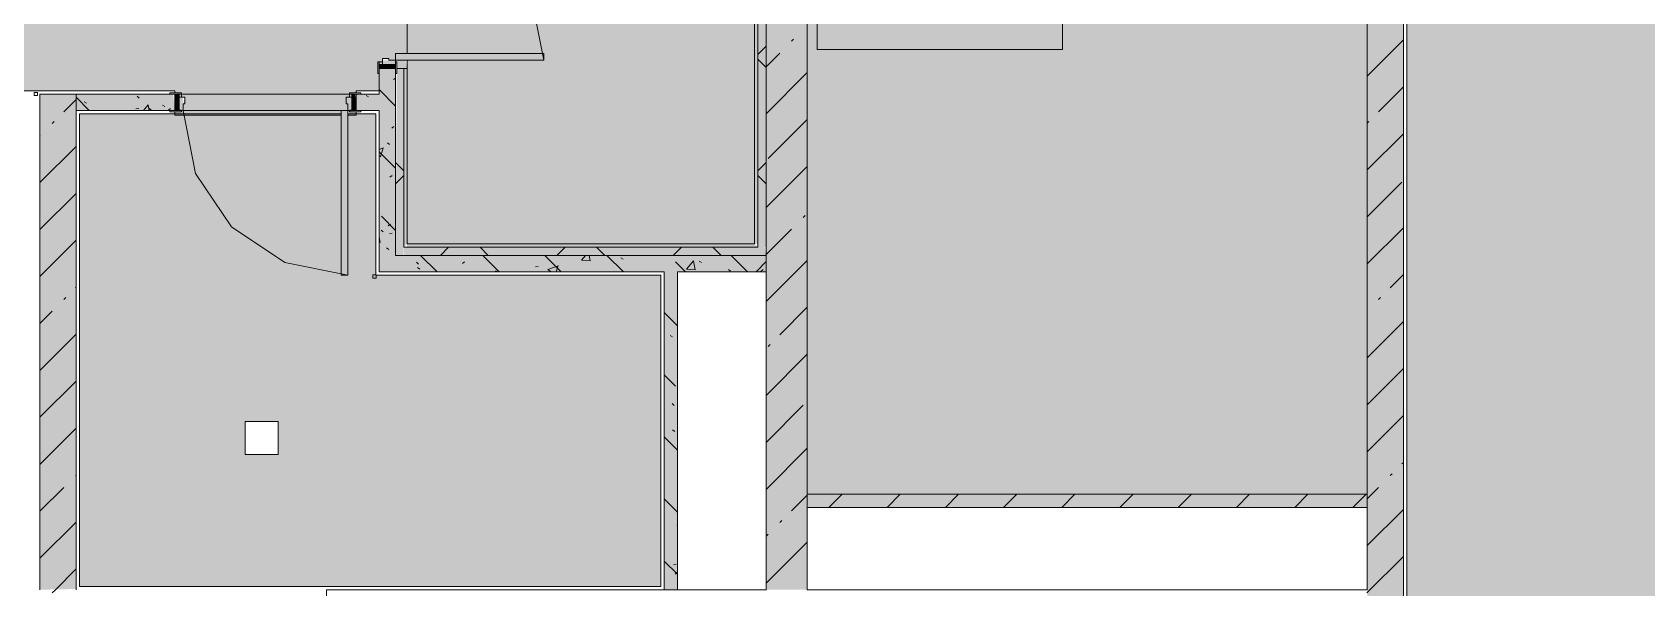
# Model space of a CAD drawing. Header units: millimetres. Extents: x -3817 to 677485, y -22715 to 103890.
# Drawn here: x -481.9 to -404.7, y -19467.8 to -19441.2 of the extents above; entities that cross this region are included whole.
import ezdxf

# ---------------------------------------------------------------- set-up
doc = ezdxf.new("R2010")
doc.units = ezdxf.units.MM
doc.layers.add('PDF _Геометрия', color=7, linetype='Continuous', true_color=0x1d1d1d)
doc.layers.add('PDF _Сплошная заливка', color=7, linetype='Continuous', true_color=0xffffff)

msp = doc.modelspace()

# ---------------------------------------------------------------- hatches: boundary and pattern name
at = {"layer": 'PDF _Сплошная заливка', "transparency": 33554559}
h = msp.add_hatch(color=256, dxfattribs=at)
h.paths.add_polyline_path([(-464.516, -19442.579), (-464.453, -19442.973), (-463.965, -19442.973), (-464.045, -19442.579), (-464.453, -19442.579)], flags=0)
h.paths.add_polyline_path([(-464.516, -19431.95), (-463.965, -19431.95), (-463.965, -19431.753), (-464.453, -19431.753), (-464.516, -19431.871)], flags=0)
h.paths.add_polyline_path([(-697.46, -19395.219), (-697.523, -19394.983), (-697.618, -19395.022), (-697.618, -19395.219), (-697.523, -19395.219)], flags=0)
h.paths.add_polyline_path([(-623.959, -19409.392), (-624.022, -19408.998), (-624.117, -19408.998), (-624.117, -19409.392), (-624.022, -19409.392)], flags=0)
h.paths.add_polyline_path([(-623.959, -19420.021), (-624.117, -19420.021), (-624.117, -19420.415), (-624.022, -19420.415), (-623.959, -19420.1)], flags=0)
h.paths.add_polyline_path([(-514.987, -19444.981), (-514.953, -19444.351), (-514.79, -19444.351), (-514.79, -19444.194), (-514.593, -19444.131), (-514.593, -19444.036), (-505.302, -19444.036), (-505.302, -19444.131), (-505.105, -19444.194), (-505.105, -19444.351), (-504.83, -19444.351), (-504.987, -19445.044), (-505.302, -19445.044), (-505.302, -19445.138), (-497.349, -19445.138), (-497.349, -19444.981), (-497.034, -19444.981), (-496.956, -19444.351), (-496.838, -19444.351), (-496.838, -19444.194), (-496.641, -19444.131), (-496.641, -19444.036), (-491.917, -19444.036), (-491.917, -19444.131), (-491.72, -19444.194), (-491.72, -19444.351), (-491.444, -19444.351), (-491.602, -19445.044), (-491.917, -19445.044), (-491.917, -19445.138), (-485.145, -19445.138), (-485.145, -19444.981), (-484.83, -19444.981), (-484.751, -19444.351), (-484.633, -19444.351), (-484.633, -19444.194), (-484.437, -19444.131), (-484.437, -19444.036), (-475.067, -19444.036), (-475.067, -19444.131), (-474.87, -19444.194), (-474.87, -19444.351), (-474.594, -19444.351), (-474.752, -19445.044), (-475.067, -19445.044), (-475.067, -19445.138), (-467.114, -19445.138), (-467.114, -19444.981), (-466.799, -19444.981), (-466.721, -19444.351), (-466.603, -19444.351), (-466.603, -19444.194), (-466.406, -19444.131), (-466.406, -19444.036), (-465.303, -19444.036), (-465.303, -19442.776), (-465.146, -19442.776), (-465.146, -19442.501), (-464.516, -19442.579), (-464.516, -19442.264), (-463.965, -19442.264), (-463.965, -19432.265), (-464.516, -19432.265), (-464.516, -19431.95), (-465.146, -19431.871), (-465.146, -19431.753), (-465.303, -19431.753), (-465.366, -19431.753), (-468.849, -19431.753), (-468.849, -19431.596), (-469.115, -19431.556), (-469.046, -19431.153), (-475.739, -19431.153), (-475.739, -19431.596), (-475.936, -19431.596), (-475.936, -19431.753), (-491.523, -19431.753), (-491.577, -19431.659), (-491.72, -19431.596), (-491.72, -19431.438), (-491.995, -19431.438), (-491.838, -19430.745), (-491.523, -19430.745), (-491.523, -19430.651), (-498.294, -19430.651), (-498.294, -19430.808), (-498.609, -19430.808), (-498.688, -19431.438), (-498.806, -19431.438), (-498.806, -19431.596), (-499.003, -19431.659), (-499.003, -19431.911), (-500.735, -19431.911), (-500.735, -19425.297), (-501.601, -19425.297), (-501.601, -19425.202), (-501.995, -19425.139), (-501.916, -19424.509), (-501.798, -19424.509), (-501.798, -19424.352), (-501.601, -19424.289), (-501.601, -19424.194), (-509.081, -19424.194), (-509.081, -19424.289), (-508.884, -19424.352), (-508.884, -19424.509), (-508.609, -19424.509), (-508.766, -19425.202), (-509.081, -19425.202), (-509.081, -19425.297), (-531.128, -19425.297), (-531.143, -19425.202), (-531.325, -19425.139), (-531.325, -19424.982), (-531.6, -19424.982), (-531.443, -19424.289), (-531.128, -19424.289), (-531.128, -19424.194), (-539.08, -19424.194), (-539.08, -19424.352), (-539.395, -19424.352), (-539.474, -19424.982), (-539.592, -19424.982), (-539.592, -19425.139), (-539.789, -19425.202), (-539.789, -19425.297), (-552.428, -19425.297), (-552.428, -19425.202), (-552.625, -19425.139), (-552.625, -19424.982), (-552.9, -19424.982), (-552.821, -19424.352), (-553.136, -19424.284), (-553.136, -19424.194), (-561.089, -19424.194), (-561.089, -19424.289), (-560.695, -19424.352), (-560.774, -19424.982), (-560.892, -19424.982), (-560.892, -19425.139), (-561.089, -19425.202), (-561.089, -19425.297), (-596.007, -19425.297), (-596.007, -19425.202), (-596.204, -19425.139), (-596.204, -19424.982), (-596.48, -19424.982), (-596.401, -19424.352), (-596.716, -19424.352), (-596.716, -19424.194), (-604.668, -19424.194), (-604.652, -19424.289), (-604.275, -19424.352), (-604.354, -19424.982), (-604.472, -19424.982), (-604.472, -19425.139), (-604.668, -19425.202), (-604.668, -19425.297), (-611.125, -19425.297), (-611.125, -19392.384), (-611.755, -19392.384), (-611.786, -19390.479), (-612.054, -19390.416), (-612.054, -19389.825), (-612.464, -19389.825), (-612.385, -19389.196), (-612.7, -19389.196), (-612.7, -19388.526), (-620.117, -19388.605), (-620.117, -19389.196), (-619.786, -19389.196), (-619.786, -19389.825), (-620.117, -19389.825), (-620.18, -19390.479), (-620.408, -19390.495), (-620.424, -19392.384), (-623.014, -19392.384), (-623.014, -19395.376), (-628.053, -19395.376), (-628.053, -19392.487), (-667.973, -19392.487), (-667.973, -19392.384), (-670.454, -19392.384), (-670.454, -19395.396), (-675.493, -19395.396), (-675.493, -19392.384), (-676.504, -19392.384), (-676.504, -19392.526), (-694.39, -19392.526), (-694.39, -19392.384), (-695.728, -19392.384), (-695.728, -19394.983), (-695.823, -19395.022), (-695.886, -19395.14), (-696.831, -19395.219), (-696.831, -19395.298), (-697.46, -19395.219), (-697.46, -19395.534), (-697.618, -19395.534), (-697.618, -19402.463), (-697.523, -19402.463), (-697.46, -19401.912), (-695.823, -19401.99), (-695.823, -19402.463), (-695.728, -19402.463), (-695.728, -19402.699), (-692.539, -19402.699), (-692.539, -19407.266), (-623.014, -19407.266), (-623.014, -19408.998), (-623.109, -19408.998), (-623.172, -19409.195), (-623.329, -19409.195), (-623.349, -19409.465), (-623.959, -19409.392), (-623.959, -19409.707), (-624.117, -19409.707), (-624.048, -19419.706), (-623.959, -19419.706), (-623.959, -19420.021), (-623.329, -19420.1), (-623.329, -19420.218), (-623.172, -19420.218), (-623.109, -19420.415), (-623.014, -19420.415), (-623.014, -19425.297), (-626.951, -19425.297), (-626.951, -19437.186), (-620.14, -19437.186), (-620.118, -19437.28), (-619.747, -19437.343), (-619.747, -19437.501), (-619.471, -19437.501), (-619.629, -19438.194), (-620.14, -19438.194), (-620.14, -19438.288), (-611.991, -19438.288), (-611.991, -19438.131), (-611.676, -19438.131), (-611.597, -19437.501), (-611.479, -19437.501), (-611.479, -19437.343), (-611.086, -19437.28), (-611.086, -19437.186), (-604.865, -19437.186), (-604.816, -19437.28), (-604.668, -19437.343), (-604.668, -19437.501), (-604.393, -19437.501), (-604.55, -19438.194), (-604.865, -19438.194), (-604.865, -19438.288), (-596.913, -19438.288), (-596.913, -19438.131), (-596.598, -19438.131), (-596.519, -19437.501), (-596.401, -19437.501), (-596.401, -19437.343), (-596.204, -19437.28), (-596.204, -19437.186), (-560.498, -19437.186), (-560.494, -19437.28), (-560.302, -19437.343), (-560.302, -19437.501), (-560.026, -19437.501), (-560.105, -19438.131), (-559.79, -19438.131), (-559.79, -19438.288), (-549.79, -19438.288), (-549.79, -19438.131), (-549.475, -19438.131), (-549.396, -19437.501), (-549.278, -19437.501), (-549.278, -19437.343), (-549.089, -19437.28), (-549.089, -19437.186), (-540.342, -19437.186), (-540.342, -19437.28), (-540.145, -19437.343), (-540.145, -19437.501), (-539.869, -19437.501), (-540.027, -19438.194), (-540.342, -19438.194), (-540.342, -19438.288), (-532.389, -19438.288), (-532.389, -19438.131), (-532.074, -19438.131), (-531.995, -19437.501), (-531.877, -19437.501), (-531.877, -19437.343), (-531.68, -19437.28), (-531.68, -19437.186), (-529.161, -19437.186), (-529.161, -19444.036), (-523.254, -19444.036), (-523.254, -19444.131), (-523.057, -19444.194), (-523.057, -19444.351), (-522.782, -19444.351), (-522.939, -19445.044), (-523.254, -19445.044), (-523.254, -19445.138), (-515.302, -19445.138), (-515.302, -19444.981), (-515.065, -19444.981)], flags=0)
h.paths.add_polyline_path([(-514.908, -19445.138), (-514.593, -19445.138), (-514.593, -19445.044), (-514.987, -19444.981), (-514.987, -19445.138)], flags=0)
h.paths.add_polyline_path([(-484.594, -19445.138), (-484.437, -19445.138), (-484.5, -19445.044), (-484.83, -19444.981), (-484.751, -19445.138), (-484.633, -19445.138)], flags=0)
h.paths.add_polyline_path([(-496.739, -19445.138), (-496.641, -19445.138), (-496.665, -19445.044), (-497.034, -19444.981), (-496.956, -19445.138), (-496.838, -19445.138)], flags=0)
h.paths.add_polyline_path([(-466.67, -19445.138), (-466.406, -19445.138), (-466.406, -19445.044), (-466.799, -19444.981), (-466.721, -19445.138)], flags=0)
h.paths.add_polyline_path([(-532.074, -19438.288), (-531.68, -19438.288), (-531.68, -19438.194), (-532.074, -19438.131)], flags=0)
h.paths.add_polyline_path([(-560.444, -19438.288), (-560.105, -19438.25), (-560.183, -19438.194), (-560.498, -19438.194), (-560.498, -19438.288)], flags=0)
h.paths.add_polyline_path([(-549.475, -19438.288), (-549.089, -19438.288), (-549.089, -19438.194), (-549.475, -19438.131)], flags=0)
h.paths.add_polyline_path([(-596.598, -19438.288), (-596.204, -19438.288), (-596.221, -19438.194), (-596.598, -19438.238)], flags=0)
h.paths.add_polyline_path([(-611.086, -19438.288), (-611.125, -19438.194), (-611.676, -19438.216), (-611.676, -19438.288), (-611.125, -19438.288)], flags=0)
h.paths.add_polyline_path([(-501.995, -19431.832), (-502.31, -19431.832), (-502.31, -19425.139), (-501.995, -19425.139), (-501.995, -19430.912)], flags=0)
h.paths.add_polyline_path([(-498.688, -19430.808), (-498.609, -19430.808), (-498.609, -19430.651), (-499.003, -19430.651), (-499.003, -19430.745), (-498.688, -19430.745)], flags=0)
h.paths.add_polyline_path([(-539.395, -19424.352), (-539.474, -19424.194), (-539.789, -19424.194), (-539.789, -19424.289), (-539.474, -19424.352)], flags=0)
h.paths.add_polyline_path([(-552.821, -19424.352), (-552.428, -19424.289), (-552.428, -19424.194), (-552.821, -19424.244)], flags=0)
h.paths.add_polyline_path([(-596.401, -19424.352), (-596.007, -19424.289), (-596.007, -19424.194), (-596.401, -19424.194)], flags=0)
h.paths.add_polyline_path([(-612.385, -19389.196), (-612.054, -19389.196), (-611.991, -19388.542), (-612.385, -19388.605), (-612.385, -19389.077)], flags=0)
for points in [[(-446.8, -19467.893), (-444.832, -19467.893), (-444.832, -19390.495), (-446.8, -19390.495), (-446.8, -19463.327)], [(-446.868, -19451.516), (-446.8, -19451.516), (-446.8, -19424.352), (-447.194, -19424.352), (-447.194, -19451.516)], [(-416.762, -19496.633), (-416.762, -19496.57), (-416.329, -19496.57), (-416.329, -19437.343), (-418.061, -19437.343), (-418.061, -19496.633)], [(-481.523, -19467.893), (-479.791, -19467.861), (-479.791, -19444.194), (-481.523, -19444.194), (-481.523, -19457.421)], [(-451.044, -19452.697), (-446.8, -19452.697), (-446.8, -19451.91), (-464.516, -19451.91), (-464.516, -19452.697), (-451.674, -19452.697)], [(-455.651, -19451.91), (-446.8, -19451.91), (-446.868, -19451.516), (-464.122, -19451.516), (-464.099, -19451.91), (-463.936, -19451.91)], [(-463.936, -19451.516), (-447.194, -19451.516), (-447.351, -19451.359), (-463.965, -19451.359), (-463.965, -19451.516)], [(-431.207, -19463.957), (-418.061, -19463.957), (-418.061, -19463.327), (-444.832, -19463.327), (-444.8, -19463.957), (-432.864, -19463.957)]]:
    msp.add_hatch(color=256, dxfattribs=at).paths.add_polyline_path(points)
h = msp.add_hatch(color=256, dxfattribs=at)
h.paths.add_polyline_path([(-444.832, -19463.327), (-418.061, -19463.327), (-418.061, -19392.463), (-442.344, -19392.544), (-442.344, -19396.395), (-444.832, -19396.395), (-444.832, -19462.019)], flags=0)
h.paths.add_polyline_path([(-444.362, -19442.068), (-444.362, -19430.631), (-442.955, -19429.975), (-441.095, -19422.32), (-435.895, -19433.47), (-434.035, -19425.815), (-432.627, -19425.159), (-432.627, -19442.068), (-444.041, -19442.068)], flags=0)
h = msp.add_hatch(color=256, dxfattribs=at)
h.paths.add_polyline_path([(-447.351, -19451.359), (-447.351, -19424.745), (-449.004, -19424.716), (-449.004, -19419.946), (-450.186, -19419.942), (-450.265, -19417.423), (-450.54, -19417.502), (-450.54, -19418.092), (-451.17, -19418.092), (-451.17, -19417.423), (-461.8, -19417.423), (-461.8, -19418.092), (-462.429, -19418.092), (-462.429, -19417.423), (-462.705, -19417.502), (-462.705, -19418.092), (-462.823, -19418.092), (-462.823, -19418.722), (-462.705, -19418.722), (-462.705, -19419.376), (-463.177, -19419.391), (-463.252, -19419.942), (-463.965, -19419.942), (-463.936, -19431.95), (-460.973, -19431.95), (-460.973, -19432.265), (-463.965, -19432.265), (-463.936, -19442.264), (-457.43, -19442.264), (-457.43, -19442.579), (-463.965, -19442.579), (-463.936, -19451.359), (-457.43, -19451.359)], flags=0)
h.paths.add_polyline_path([(-455.651, -19433.075), (-455.651, -19431.501), (-454.076, -19431.501), (-454.076, -19433.075)], flags=0)
h = msp.add_hatch(color=256, dxfattribs=at)
h.paths.add_polyline_path([(-464.122, -19451.91), (-464.122, -19442.973), (-464.453, -19442.973), (-464.516, -19451.91)], flags=0)
h.paths.add_polyline_path([(-464.453, -19431.556), (-464.122, -19431.556), (-464.122, -19419.391), (-464.516, -19419.391), (-464.453, -19431.32)], flags=0)
h = msp.add_hatch(color=256, dxfattribs=at)
h.paths.add_polyline_path([(-464.122, -19451.516), (-463.965, -19451.359), (-463.965, -19442.973), (-464.122, -19442.973), (-464.122, -19451.359)], flags=0)
h.paths.add_polyline_path([(-463.965, -19431.556), (-464.028, -19419.88), (-464.122, -19419.785), (-464.122, -19431.556)], flags=0)
at = {"layer": 'PDF _Сплошная заливка', "true_color": 0xe2e2e2, "transparency": 33554559}
h = msp.add_hatch(color=254, dxfattribs=at)
h.paths.add_polyline_path([(-464.516, -19442.776), (-464.516, -19442.579), (-465.146, -19442.579), (-465.146, -19442.776)], flags=0)
h.paths.add_polyline_path([(-465.146, -19432.029), (-464.516, -19431.871), (-464.516, -19431.753), (-465.146, -19431.753), (-465.146, -19431.95)], flags=0)
at = {"layer": 'PDF _Сплошная заливка', "transparency": 33554559}
h = msp.add_hatch(color=256, dxfattribs=at)
h.paths.add_polyline_path([(-412.085, -19496.633), (-405.699, -19496.633), (-405.699, -19489.546), (-405.305, -19489.546), (-405.305, -19496.633), (-404.282, -19496.633), (-404.282, -19463.953), (-397.038, -19463.953), (-397.038, -19451.878), (-401.526, -19451.878), (-401.526, -19435.383), (-414.124, -19435.383), (-414.125, -19437.501), (-416.171, -19437.501), (-416.132, -19496.633), (-415.935, -19496.633), (-415.935, -19493.089), (-415.541, -19493.089), (-415.541, -19496.633), (-414.842, -19496.633)], flags=0)
h.paths.add_polyline_path([(-400.424, -19449.583), (-387.59, -19449.548), (-387.59, -19437.505), (-388.141, -19437.505), (-388.219, -19435.375), (-400.424, -19435.375), (-400.424, -19446.696)], flags=0)
at = {"layer": 'PDF _Сплошная заливка', "true_color": 0xe2e2e2, "transparency": 33554559}
for points in [[(-463.965, -19442.579), (-457.43, -19442.579), (-457.43, -19442.264), (-464.516, -19442.264), (-464.516, -19442.579), (-464.122, -19442.579)], [(-467.114, -19452.855), (-466.799, -19452.855), (-466.799, -19444.981), (-467.114, -19444.981), (-467.114, -19451.954)]]:
    msp.add_hatch(color=254, dxfattribs=at).paths.add_polyline_path(points)
at = {"layer": 'PDF _Сплошная заливка', "transparency": 33554559}
h = msp.add_hatch(color=256, dxfattribs=at)
h.paths.add_polyline_path([(-475.303, -19444.981), (-475.067, -19444.981), (-475.149, -19444.194), (-479.791, -19444.194), (-479.791, -19444.981), (-475.561, -19444.981)], flags=0)
h.paths.add_polyline_path([(-465.461, -19444.981), (-465.303, -19444.981), (-465.303, -19444.194), (-466.406, -19444.194), (-466.406, -19444.981), (-466.169, -19444.981)], flags=0)
at = {"layer": 'PDF _Сплошная заливка', "true_color": 0xfbfbfb, "transparency": 33554559}
msp.add_hatch(color=7, dxfattribs=at).paths.add_polyline_path([(-466.603, -19444.981), (-466.406, -19444.981), (-466.437, -19444.194), (-466.603, -19444.194), (-466.603, -19444.64)])
at = {"layer": 'PDF _Сплошная заливка', "true_color": 0xe2e2e2, "transparency": 33554559}
h = msp.add_hatch(color=254, dxfattribs=at)
h.paths.add_polyline_path([(-466.721, -19444.981), (-466.603, -19444.981), (-466.603, -19444.351), (-466.878, -19444.351), (-466.799, -19444.981)], flags=0)
h.paths.add_polyline_path([(-474.752, -19444.981), (-474.673, -19444.981), (-474.673, -19444.351), (-474.87, -19444.351), (-474.87, -19444.981)], flags=0)
at = {"layer": 'PDF _Сплошная заливка', "transparency": 33554559}
h = msp.add_hatch(color=256, dxfattribs=at)
h.paths.add_polyline_path([(-478.644, -19467.736), (-451.831, -19467.736), (-451.831, -19452.855), (-465.461, -19452.855), (-465.461, -19445.138), (-466.799, -19445.138), (-466.799, -19452.855), (-467.114, -19452.855), (-467.114, -19445.138), (-479.634, -19445.138), (-479.634, -19467.736), (-479.24, -19467.736)], flags=0)
h.paths.add_polyline_path([(-471.711, -19461.424), (-471.711, -19459.849), (-470.136, -19459.849), (-470.136, -19461.424), (-471.533, -19461.424)], flags=0)
h = msp.add_hatch(color=256, dxfattribs=at)
h.paths.add_polyline_path([(-451.044, -19476.633), (-451.044, -19469.626), (-451.674, -19469.626), (-451.674, -19476.633)], flags=0)
h.paths.add_polyline_path([(-451.674, -19467.893), (-451.044, -19467.893), (-451.044, -19452.697), (-451.674, -19452.697), (-451.674, -19467.79)], flags=0)

# ---------------------------------------------------------------- linework, layer by layer
at = {"layer": 'PDF _Геометрия', "color": 253, "lineweight": 9, "true_color": 0xaaaaaa}
for points in [[(-418.061, -19392.463), (-442.344, -19392.463), (-442.344, -19396.395), (-444.832, -19396.395), (-444.832, -19463.327), (-418.061, -19463.327), (-418.061, -19395.227)], [(-447.351, -19451.359), (-447.351, -19424.745)], [(-457.43, -19442.579), (-457.969, -19439.868), (-459.505, -19437.569), (-461.804, -19436.032), (-464.516, -19435.493), (-462.744, -19435.018), (-461.447, -19433.722), (-460.973, -19431.95)], [(-416.171, -19496.633), (-416.171, -19437.501), (-414.125, -19437.501), (-414.125, -19437.343), (-414.842, -19437.343)], [(-463.965, -19444.036), (-463.965, -19442.579), (-463.965, -19445.321)], [(-484.437, -19444.131), (-484.437, -19444.036), (-475.067, -19444.036), (-475.067, -19444.131)], [(-466.406, -19444.131), (-466.406, -19444.036), (-465.303, -19444.036)], [(-467.114, -19445.138), (-479.634, -19445.138), (-479.634, -19467.736), (-451.831, -19467.736), (-451.831, -19452.855), (-465.461, -19452.855), (-465.461, -19445.138), (-466.799, -19445.138)], [(-475.067, -19445.044), (-475.067, -19445.201), (-467.114, -19445.201)], [(-474.673, -19444.981), (-474.074, -19447.994), (-472.367, -19450.548), (-469.813, -19452.255), (-466.799, -19452.855)], [(-466.799, -19445.201), (-466.406, -19445.201), (-466.406, -19445.044)]]:
    msp.add_lwpolyline(points, dxfattribs=at)
at = {"layer": 'PDF _Геометрия', "color": 7, "lineweight": 9}
for points in [[(-418.061, -19463.327), (-444.832, -19463.327), (-444.832, -19396.395)], [(-464.516, -19419.391), (-464.122, -19419.391), (-463.965, -19419.391), (-463.177, -19419.391), (-449.792, -19419.391), (-449.792, -19419.942), (-449.004, -19419.942), (-449.004, -19424.745), (-448.611, -19424.745), (-448.453, -19424.745), (-447.351, -19424.745), (-447.351, -19451.359), (-463.965, -19451.359), (-463.965, -19442.973), (-464.453, -19442.973)], [(-416.093, -19434.131), (-416.093, -19432.773), (-416.093, -19432.734), (-416.093, -19420.021), (-418.061, -19420.021), (-418.061, -19437.343), (-418.061, -19463.327), (-418.061, -19463.957)], [(-447.351, -19424.745), (-447.194, -19424.745), (-447.194, -19451.359), (-447.194, -19451.516), (-463.965, -19451.516), (-464.122, -19451.516), (-464.122, -19442.973)], [(-416.329, -19496.57), (-416.329, -19437.343), (-416.093, -19437.343), (-414.124, -19437.343), (-414.124, -19435.375), (-414.124, -19434.131)], [(-432.627, -19442.068), (-444.362, -19442.068), (-444.362, -19439.706)], [(-432.627, -19439.706), (-432.627, -19442.068), (-444.362, -19442.068)], [(-445.581, -19441.673), (-445.488, -19441.579)], [(-418.061, -19443.338), (-416.329, -19441.605)], [(-447.194, -19442.299), (-446.8, -19441.905)], [(-446.8, -19442.922), (-447.194, -19442.528)], [(-446.8, -19442.892), (-446.142, -19442.234)], [(-465.303, -19443.209), (-465.303, -19444.194), (-466.169, -19444.194)], [(-464.516, -19442.973), (-465.303, -19442.973)], [(-446.8, -19445.137), (-444.832, -19443.168)], [(-481.523, -19467.893), (-481.523, -19444.194), (-479.791, -19444.194), (-479.791, -19467.893)], [(-475.303, -19444.194), (-479.791, -19444.194), (-479.791, -19444.981), (-475.303, -19444.981)], [(-475.067, -19444.981), (-475.067, -19444.194)], [(-474.752, -19444.194), (-466.721, -19444.194)], [(-466.406, -19444.194), (-466.406, -19444.981)], [(-417.519, -19445.04), (-416.329, -19443.85)], [(-480.378, -19445.04), (-479.791, -19444.453)], [(-480.94, -19445.602), (-480.846, -19445.508)], [(-466.799, -19444.981), (-474.752, -19444.981)], [(-466.169, -19444.981), (-465.303, -19444.981), (-465.303, -19452.697), (-464.516, -19452.697), (-451.674, -19452.697), (-451.674, -19467.893), (-467.823, -19467.893), (-467.823, -19469.626), (-451.674, -19469.626), (-451.674, -19476.633), (-467.823, -19476.633)], [(-446.704, -19447.285), (-444.832, -19445.413)], [(-418.061, -19445.583), (-417.987, -19445.508)], [(-481.523, -19446.185), (-481.501, -19446.163)], [(-418.061, -19447.827), (-416.329, -19446.095)], [(-481.523, -19448.43), (-479.791, -19446.698)], [(-464.122, -19447.87), (-464.516, -19447.476)], [(-447.194, -19447.866), (-446.8, -19447.473)], [(-446.8, -19449.627), (-444.832, -19447.658)], [(-464.516, -19448.486), (-464.122, -19448.092)], [(-446.8, -19448.489), (-447.194, -19448.095)], [(-418.061, -19450.072), (-416.396, -19448.408)], [(-481.523, -19450.675), (-479.791, -19448.943)], [(-445.02, -19450.091), (-444.926, -19449.998)], [(-446.8, -19451.872), (-445.581, -19450.653)], [(-418.061, -19452.317), (-416.329, -19450.585)], [(-481.523, -19452.92), (-479.791, -19451.188)], [(-462.372, -19451.91), (-461.979, -19451.516)], [(-460.082, -19451.91), (-460.476, -19451.516)], [(-456.805, -19451.91), (-456.411, -19451.516)], [(-454.515, -19451.91), (-454.908, -19451.516)], [(-451.237, -19451.91), (-450.844, -19451.516)], [(-448.947, -19451.91), (-449.341, -19451.516)], [(-446.8, -19452.697), (-446.8, -19451.91)], [(-446.8, -19454.117), (-444.832, -19452.148)], [(-479.817, -19453.459), (-479.791, -19453.433)], [(-416.958, -19453.459), (-416.329, -19452.83)], [(-480.378, -19454.02), (-480.285, -19453.927)], [(-417.519, -19454.02), (-417.425, -19453.927)], [(-481.523, -19455.165), (-480.94, -19454.581)], [(-446.142, -19455.704), (-444.832, -19454.393)], [(-481.523, -19457.41), (-479.791, -19455.678)], [(-418.061, -19456.807), (-416.329, -19455.075)], [(-446.704, -19456.265), (-446.61, -19456.172)], [(-446.8, -19458.607), (-444.832, -19456.638)], [(-418.061, -19459.052), (-416.329, -19457.32)], [(-481.501, -19459.633), (-479.791, -19457.923)], [(-446.8, -19460.852), (-445.02, -19459.071)], [(-418.061, -19461.297), (-416.329, -19459.565)], [(-481.523, -19461.9), (-479.791, -19460.168)], [(-446.8, -19463.097), (-444.832, -19461.128)], [(-416.396, -19461.878), (-416.329, -19461.81)], [(-479.817, -19462.439), (-479.791, -19462.413)], [(-416.958, -19462.439), (-416.864, -19462.346)], [(-481.523, -19464.145), (-480.378, -19463)], [(-445.581, -19464.123), (-444.832, -19463.373)], [(-444.832, -19463.327), (-444.832, -19463.957)], [(-443.798, -19463.957), (-443.168, -19463.327)], [(-441.014, -19463.957), (-440.384, -19463.327)], [(-438.23, -19463.957), (-437.6, -19463.327)], [(-435.446, -19463.957), (-434.816, -19463.327)], [(-432.662, -19463.957), (-432.032, -19463.327)], [(-429.879, -19463.957), (-429.249, -19463.327)], [(-427.095, -19463.957), (-426.465, -19463.327)], [(-424.311, -19463.957), (-423.681, -19463.327)], [(-421.527, -19463.957), (-420.897, -19463.327)], [(-418.743, -19463.957), (-418.114, -19463.327)], [(-418.061, -19463.542), (-417.519, -19463)], [(-418.061, -19465.787), (-416.329, -19464.055)], [(-481.523, -19466.39), (-479.791, -19464.658)], [(-446.142, -19464.684), (-446.049, -19464.591)], [(-446.8, -19465.342), (-446.704, -19465.245)], [(-446.8, -19467.587), (-444.832, -19465.618)], [(-418.08, -19468.051), (-418.061, -19468.032), (-416.329, -19466.3)], [(-480.94, -19468.051), (-480.782, -19467.893), (-479.791, -19466.903)]]:
    msp.add_lwpolyline(points, dxfattribs=at)
for points in [[(-446.8, -19451.91), (-464.516, -19451.91), (-464.516, -19444.981), (-464.516, -19443.209), (-464.516, -19444.981), (-464.516, -19451.91), (-464.122, -19451.91), (-463.965, -19451.91), (-446.8, -19451.91), (-446.8, -19451.516), (-446.8, -19451.359), (-446.8, -19424.352), (-446.8, -19424.194)], [(-481.791, -19444.115), (-481.791, -19444.272), (-481.634, -19444.272), (-481.634, -19444.115)], [(-465.449, -19452.839), (-465.602, -19452.839), (-465.602, -19452.996), (-465.449, -19452.996)], [(-451.044, -19467.893), (-451.044, -19452.697), (-446.8, -19452.697), (-446.8, -19467.893), (-451.044, -19467.893), (-451.674, -19467.893)], [(-418.061, -19463.957), (-418.061, -19467.893), (-444.832, -19467.893), (-444.832, -19463.957)]]:
    msp.add_lwpolyline(points, close=True, dxfattribs=at)
at = {"layer": 'PDF _Геометрия', "color": 253, "lineweight": 9, "true_color": 0xaaaaaa}
for points in [[(-463.965, -19442.264), (-463.965, -19432.265)], [(-465.366, -19442.658), (-465.366, -19443.209), (-465.303, -19443.209), (-465.303, -19442.658)], [(-465.303, -19442.658), (-465.303, -19442.776), (-465.146, -19442.776), (-465.146, -19442.658)], [(-464.516, -19442.579), (-464.831, -19442.579), (-464.831, -19442.501), (-465.146, -19442.501), (-465.146, -19442.776), (-464.516, -19442.776)], [(-457.43, -19442.579), (-457.43, -19442.264), (-464.516, -19442.264), (-464.516, -19442.579)], [(-464.516, -19442.658), (-464.516, -19443.209), (-464.453, -19443.209), (-464.453, -19442.658)], [(-465.303, -19442.776), (-465.303, -19442.973), (-464.516, -19442.973), (-464.516, -19442.776)], [(-474.752, -19444.131), (-475.303, -19444.131), (-475.303, -19444.194), (-474.752, -19444.194)], [(-474.87, -19444.194), (-475.067, -19444.194), (-475.067, -19444.981), (-474.87, -19444.981)], [(-474.752, -19444.194), (-474.87, -19444.194), (-474.87, -19444.351), (-474.752, -19444.351)], [(-466.721, -19444.131), (-466.721, -19444.194), (-466.169, -19444.194), (-466.169, -19444.131)], [(-466.721, -19444.194), (-466.721, -19444.351), (-466.603, -19444.351), (-466.603, -19444.194)], [(-466.603, -19444.194), (-466.603, -19444.981), (-466.406, -19444.981), (-466.406, -19444.194)], [(-474.673, -19444.981), (-474.673, -19444.666), (-474.594, -19444.666), (-474.594, -19444.351), (-474.87, -19444.351), (-474.87, -19444.981)], [(-474.752, -19444.973), (-474.87, -19444.973), (-474.87, -19444.981), (-474.752, -19444.981)], [(-466.799, -19444.981), (-466.603, -19444.981), (-466.603, -19444.351), (-466.878, -19444.351), (-466.878, -19444.666), (-466.799, -19444.666)], [(-466.721, -19444.973), (-466.721, -19444.981), (-466.603, -19444.981), (-466.603, -19444.973)], [(-474.752, -19444.981), (-475.303, -19444.981), (-475.303, -19445.044), (-474.752, -19445.044)], [(-466.799, -19452.855), (-466.799, -19444.981), (-467.114, -19444.981), (-467.114, -19452.855)], [(-466.721, -19444.981), (-466.721, -19445.044), (-466.169, -19445.044), (-466.169, -19444.981)], [(-470.136, -19459.849), (-470.136, -19461.424), (-471.711, -19461.424), (-471.711, -19459.849)]]:
    msp.add_lwpolyline(points, close=True, dxfattribs=at)
at = {"layer": 'PDF _Геометрия', "color": 8, "lineweight": 9, "true_color": 0x787878}
for points in [[(-464.615, -19443.505), (-464.516, -19443.429)], [(-464.516, -19444.772), (-465.303, -19443.985)], [(-479.158, -19444.981), (-479.791, -19444.348)], [(-479.399, -19444.567), (-479.288, -19444.638)], [(-476.929, -19444.902), (-476.798, -19444.885)], [(-476.77, -19444.398), (-476.869, -19444.299)], [(-476.574, -19444.981), (-476.345, -19444.708)], [(-476.295, -19444.981), (-476.345, -19444.708)], [(-476.186, -19444.981), (-476.275, -19444.893)], [(-475.663, -19444.725), (-475.551, -19444.796)], [(-475.38, -19444.971), (-475.276, -19444.891)], [(-465.929, -19444.258), (-465.817, -19444.329)], [(-464.7, -19445.835), (-464.596, -19445.755)], [(-465.303, -19446.843), (-465.102, -19446.766)], [(-464.516, -19447.744), (-465.303, -19446.957)], [(-465.303, -19447.149), (-465.244, -19447.189)], [(-465.244, -19447.19), (-465.102, -19446.767)], [(-464.909, -19446.522), (-464.812, -19446.611)], [(-464.786, -19448.166), (-464.681, -19448.085)], [(-464.516, -19450.712), (-465.188, -19450.04)], [(-465.252, -19451.29), (-465.303, -19451.009)], [(-465.198, -19450.699), (-465.101, -19450.788)], [(-464.871, -19450.496), (-464.766, -19450.415)], [(-464.805, -19450.861), (-464.674, -19450.844)], [(-465.303, -19451.285), (-465.252, -19451.29)], [(-464.948, -19451.551), (-464.836, -19451.622)], [(-462.531, -19452.697), (-463.318, -19451.91)], [(-459.563, -19452.697), (-460.35, -19451.91)], [(-457.407, -19451.91), (-457.363, -19451.938)], [(-456.591, -19452.697), (-457.378, -19451.91)], [(-455.21, -19452.168), (-455.629, -19452.132), (-455.442, -19451.91)], [(-455.21, -19452.169), (-455.258, -19451.91)], [(-453.623, -19452.697), (-454.411, -19451.91)], [(-447.684, -19452.697), (-448.471, -19451.91)], [(-463.521, -19452.236), (-463.424, -19452.325)], [(-463.472, -19452.491), (-463.36, -19452.562)], [(-461.32, -19452.301), (-461.215, -19452.221)], [(-459.735, -19452.649), (-459.66, -19452.697)], [(-457.822, -19452.46), (-457.691, -19452.443)], [(-457.078, -19452.697), (-457.236, -19452.591), (-456.746, -19452.403)], [(-456.844, -19452.697), (-456.746, -19452.403)], [(-453.738, -19452.025), (-453.626, -19452.096)], [(-450.652, -19452.697), (-451.131, -19452.218)], [(-450.19, -19452.608), (-450.608, -19452.571), (-450.271, -19452.169)], [(-450.19, -19452.608), (-450.271, -19452.169)], [(-450.001, -19452.183), (-449.89, -19452.253)], [(-448.601, -19452.583), (-448.504, -19452.672)], [(-447.278, -19452.697), (-446.801, -19452.2)], [(-447.046, -19452.673), (-446.942, -19452.592)], [(-446.8, -19452.203), (-446.8, -19452.2)], [(-451.044, -19455.276), (-451.674, -19454.646)], [(-451.394, -19455.741), (-451.282, -19455.811)], [(-451.131, -19458.158), (-451.674, -19457.614)], [(-451.295, -19458.997), (-451.198, -19459.086)], [(-451.281, -19460.258), (-451.17, -19460.329)], [(-451.044, -19461.216), (-451.674, -19460.586)], [(-451.044, -19464.184), (-451.674, -19463.554)], [(-451.066, -19464.816), (-451.044, -19464.8)], [(-451.044, -19467.155), (-451.674, -19466.525)], [(-451.674, -19466.675), (-451.665, -19466.681)], [(-451.223, -19466.702), (-451.092, -19466.685)], [(-451.151, -19467.147), (-451.046, -19467.066)]]:
    msp.add_lwpolyline(points, dxfattribs=at)
at = {"layer": 'PDF _Сплошная заливка', "lineweight": 60, "transparency": 33554559}
for points in [[(-447.194, -19451.359), (-447.194, -19424.745), (-447.351, -19451.359), (-447.351, -19424.745)], [(-444.362, -19442.068), (-432.627, -19442.068), (-444.362, -19439.706), (-432.627, -19439.706)], [(-464.516, -19444.981), (-464.516, -19442.973), (-465.303, -19444.981), (-465.303, -19442.973)], [(-464.516, -19452.697), (-464.516, -19444.981), (-465.303, -19452.697), (-465.303, -19444.981)]]:
    msp.add_solid(points, dxfattribs=at)
at = {"layer": 'PDF _Сплошная заливка', "color": 7, "lineweight": 60, "true_color": 0xfbfbfb, "transparency": 33554559}
for points in [[(-464.516, -19442.973), (-464.516, -19442.776), (-465.303, -19442.973), (-465.303, -19442.776)], [(-475.067, -19444.981), (-474.87, -19444.981), (-475.067, -19444.194), (-474.87, -19444.194)]]:
    msp.add_solid(points, dxfattribs=at)

doc.saveas('drawing.dxf')
